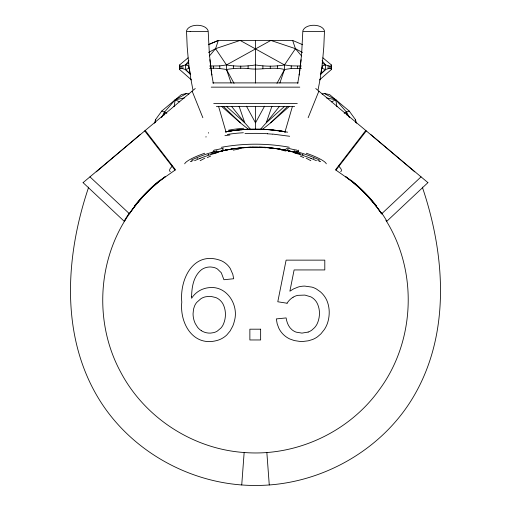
<?xml version="1.0" encoding="UTF-8"?>
<svg xmlns="http://www.w3.org/2000/svg" width="511" height="511" viewBox="0 0 511 511"><rect width="100%" height="100%" fill="white"/><g stroke="black" fill="none" stroke-linecap="round" stroke-linejoin="round"><path stroke-width="0.77" d="M299.925 69.726L299.159 75.015L301.599 54.447L302.819 31.395L324.466 31.395L323.814 46.731L322.447 62.463M155.414 122.538L155.587 119.555L161.776 111.053L181.411 94.58L186.643 93.5L188.955 94.037M241.735 484.926L244.149 452.51C192.768 448.99 144.524 417.583 120.596 371.963C95.263 325.258 97.013 265.496 125.061 220.35L129.149 214M301.113 59.646L300.2 67.541M322.428 62.623L320.148 78.975L318.104 89.712M321.036 73.354L321.789 67.918M164.012 115.135L164.465 112.107L175.216 99.779L186.643 93.5M174.085 106.684L175.216 99.779L184.407 97.946M299.19 74.791L297.702 83.382M186.528 30.871C188.783 23.365 205.799 23.449 208.162 30.871M302.838 30.871C305.201 23.449 322.217 23.365 324.472 30.871M292.452 106.301L284.934 132.17M154.482 123.24L155.587 119.555M88.671 187.122C65.932 254.197 60.132 332.98 97.218 396.191C129.36 451.143 192.059 485.731 255.5 485.45C318.941 485.731 381.64 451.143 413.782 396.191C450.868 332.98 445.068 254.197 422.329 187.122M209.478 55.91L215.559 48.679L218.35 40.426L292.65 40.426L302.691 44.706M271.897 106.301L266.237 122.819L260.099 129.737M279.868 83.025L284.499 69.509L284.499 64.954L295.441 48.679L292.65 40.426M191.516 79.959L179.617 69.509L179.987 68.525L179.617 64.954L188.086 57.832M319.484 79.959L331.383 69.509L331.013 68.525L331.383 64.954L322.914 57.832M294.738 150.962L294.132 152.15M308.146 117.722L318.87 91.124M161.546 117.607L164.465 112.107L166.707 112.925M264.538 106.205L255.5 122.819L246.462 106.205M276.968 83.357L284.499 69.509L291.232 68.525L301.362 68.404M124.422 221.391L124.959 220.247M129.04 214.16L134.649 206.438M365.755 130.465L335.516 169.805L350.853 180.568A151.863 150.834 45.4 0 1 376.339 206.45M335.983 170.086L366.291 130.918M221.946 150.509L221.474 151.026M279.204 106.703L266.237 122.819L284.64 106.294M221.544 151.013L223.045 150.675M179.987 65.887L181.086 66.2L185.41 64.954L188.929 60.732M344.178 113.244L344.612 112.727M262.188 129.596L270.696 122.819L287.278 106.716M320.442 74.504L325.59 69.509L329.914 68.199L331.013 68.525M221.78 150.956L222.649 150.483M386.041 220.247L385.939 220.343C417.934 271.43 415.226 341.163 379.386 389.618C349.141 432.095 296.099 456.706 244.149 452.503M386.616 221.455L427.931 182.631M381.685 213.764L421.051 176.863M320.844 73.769L325.59 69.509L325.59 64.954L322.071 60.732M270.696 122.819L289.137 106.614M96.234 171.856L140.327 134.463M83.127 182.587L195.259 88.505M145.245 130.465L175.484 169.805L160.147 180.568A151.863 150.834 -45.4 0 0 134.661 206.45M209.638 66.008L219.768 65.887L226.501 64.954L270.868 40.426L295.441 48.679L302.455 52.467M190.558 74.504L185.41 69.509L185.41 64.954L188.917 63.057M208.545 52.467L215.559 48.679L240.132 40.426L284.499 64.954L291.232 65.887L301.362 66.008M331.53 101.874L335.784 99.779L346.535 112.107L349.454 117.607M190.629 161.636L190.954 161.482M190.954 161.489L193.094 160.505M344.293 112.925L349.224 111.053L355.413 119.555L356.518 123.24M308.159 332.073L301.969 333.108L296.188 332.156A14.065 14.065 0 0 1 291.998 329.761C288.46 326.861 286.78 322.332 286.109 317.925L276.317 318.909L277.173 323.75L278.77 328.094A22.72 22.72 0 0 0 282.545 333.664A23.857 23.857 0 0 0 285.055 336.014A22.823 22.823 0 0 0 289.903 339.023L294.342 340.569L299.28 341.335A35.923 35.923 0 0 0 303.579 341.393L308.229 340.818L312.483 339.54A23.608 23.608 0 0 0 317.548 336.768L320.889 333.868L324.37 329.493A28.68 28.68 0 0 0 327.628 322.76C329.857 315.645 329.844 307.673 326.963 300.749A24.247 24.247 0 0 0 323.782 295.39L322.978 294.419A26.687 26.687 0 0 0 320.301 291.749L316.36 288.977A22.216 22.216 0 0 0 312.017 287.131L304.741 286.096A23.257 23.257 0 0 0 298.066 287.073L293.461 288.964L289.884 291.2L294.112 269.936L324.798 269.936L324.798 260.137L286.109 260.137L277.786 301.765L287.086 303.234M207.964 154.769L208.501 154.597A2.874 1.916 72.7 0 1 208.245 154.316A2.874 1.955 73.5 0 0 208.475 154.584M210.704 153.907L214.754 152.725M215.214 152.949L215.955 152.719M215.923 152.732L216.734 152.476M179.987 68.525L181.086 68.199L185.41 69.509L188.597 68.525L188.597 65.887L185.41 64.954M216.683 152.495L217.143 152.355M217.514 152.246L218.171 152.054M331.013 65.887L329.914 66.2L325.59 64.954L322.403 65.887L322.403 68.525L325.59 69.509M218.127 152.067L218.791 151.876M218.932 151.837L219.296 151.735M219.276 151.735L220.164 151.492M220.094 151.512L220.42 151.422M220.298 151.454L220.816 151.313M220.701 151.345L221.531 151.128M216.236 152.323L218.536 151.729M221.474 151.141L221.94 151.02M216.977 152.125L217.437 152.003M221.876 151.039L222.355 150.917M222.406 150.905L222.758 150.815M222.668 150.834L223.792 150.509M218.459 151.748L219.245 151.556M222.853 150.79L223.307 150.675M223.435 150.649L223.952 150.521M219.193 151.569L220.503 151.25M221.902 150.93L220.471 151.256M223.875 150.541L224.827 150.317M322.045 94.037L324.357 93.5L329.589 94.58L349.224 111.053M224.872 150.304L225.204 150.228M222.898 150.707L221.231 151.084M225.626 150.132L222.483 150.796M225.555 150.145L226.277 149.985M222.017 150.898L221.678 150.975A1.757 1.68 -53.1 0 0 222.592 150.419M226.264 149.985L225.313 150.202M226.443 149.947L226.89 149.851M226.865 149.857L227.638 149.691M223.441 150.592L233.418 148.79M224.074 150.451L224.406 150.387M224.578 150.349L227.989 149.685M227.005 149.87L227.242 149.825A3.615 3.226 79.3 0 0 228.078 149.525M221.314 147.315C243.721 143.169 266.902 143.15 289.315 147.245M228.379 149.614L229.19 149.474M225.472 131.781L225.9 131.704M225.747 131.729L226.328 131.627M226.028 131.685L228.117 131.327M225.913 131.704L228.436 131.276M229.611 149.397L237.589 148.241M227.191 131.48L232.294 130.707M228.155 131.321L228.762 131.225M228.621 131.25L234.179 130.458M229.094 131.174L229.656 131.084M229.433 131.123L231.515 130.81M224.949 135.677L229.918 134.974M231.272 130.848L233.687 130.522M233.949 148.714L234.849 148.592M209.638 68.404C215.278 67.899 220.937 68.589 226.501 69.509C233.629 68.238 240.892 67.963 248.103 68.525C260.131 70.531 272.427 66.296 284.499 69.509M234.338 148.663L244.769 147.57M215.559 48.679L226.501 64.954C236.088 66.602 245.906 66.494 255.5 64.954C265.094 66.494 274.912 66.602 284.499 64.954M235.213 148.541L236.338 148.394M232.907 130.624L244.756 129.462L244.22 129.494M234.562 130.407L235.015 130.356M236.721 148.35L237.11 148.299M234.83 130.375L236.401 130.19M237.506 148.254L240.413 147.935M236.184 130.216L237.851 130.037M238.254 148.164L238.931 148.088M237.596 130.062L242.431 129.622M239.614 148.018L240.317 147.947M238.841 129.935L239.352 129.883M240.847 147.896L241.601 147.82M241.032 147.877L241.984 147.788M241.837 147.8L243.159 147.692M241.109 129.73L241.55 129.692M242.648 147.73L244.36 147.596M242.45 129.622L243.357 129.551M243.319 129.558L243.824 129.519M244.756 147.57L245.625 147.507M243.773 129.526L244.284 129.487M245.593 147.513L246.066 147.481M244.68 129.468L245.229 129.43M246.008 147.487L247.401 147.404M245.139 129.436L246.181 129.379M246.43 147.462L246.851 147.436M245.599 129.411L247.637 129.302M246.538 129.36L263.21 129.296M247.279 147.411L251.418 147.245M247.726 147.385L249.553 147.302M247.976 129.289L248.461 129.27M249.7 147.302L254.446 147.194M250.831 147.264L252.402 147.219M252.057 147.225L267.151 147.634M252.53 147.219L253.009 147.213M253.488 147.2L255.564 147.187A31.286 6.598 0 0 1 259.384 147.219M190.149 31.395L208.188 31.395L209.401 54.447L211.841 75.015L211.075 69.726M188.553 62.463L187.186 46.731L186.534 31.395L190.124 31.395M212.832 82.897L298.169 82.897M211.222 87.151L299.778 87.151M213.726 103.586L297.274 103.586M216.383 106.563L294.617 106.563M255.404 147.187L255.883 147.187M256.362 147.194L257.793 147.206M258.272 147.213L258.745 147.225M259.218 147.232L262.482 147.347M262.565 129.27L270.913 129.82M263.682 129.321L264.628 129.366M263.861 129.328L265.758 129.43M262.948 147.372L263.829 147.417M267.566 133.716L262.022 133.46A38.006 6.962 0 0 0 256.924 133.371A38.989 7.141 0 0 0 244.98 133.607M265.094 129.392L265.56 129.417M266.02 129.449L269.393 129.685M267.381 129.539L267.828 129.57M266.467 147.583L267.956 147.698M266.972 147.622L270.07 147.883M269.15 129.666L269.578 129.705M267.592 147.666L271.079 147.986M270.006 129.737L270.434 129.775M272.848 134.093L289.648 136.277M268.748 147.762L269.137 147.8M270.178 129.756L271.852 129.909M271.648 129.883L261.575 129.232A35.802 7.48 0 0 0 256.829 129.13A36.766 7.678 0 0 0 245.682 129.379M269.521 147.832L270.172 147.89M271.392 129.864L287.642 132.177M269.929 147.871L270.325 147.909M271.711 129.89L278.572 130.688M272.772 129.998L272.312 129.954L274.266 130.152M270.721 147.947L272.05 148.088M270.811 147.954L271.437 148.018M270.875 147.966L272.069 148.088M271.878 148.069L272.261 148.113M271.935 148.075L273.046 148.196M273.366 148.235L272.631 148.152L274.963 148.433M274.975 130.235L275.819 130.337M272.983 148.196L281.069 149.346L277.166 148.733M273.73 148.279L274.088 148.324M276.643 130.433L277.441 130.535M274.011 148.318L283.222 149.723M277.281 130.516L281.989 131.186M275.129 148.458L276.598 148.65M277.856 130.592L278.412 130.669M278.961 130.739L280.022 130.893M279.23 130.778L280.424 130.95M280.897 131.02L282.328 131.244M281.427 131.097L282.692 131.301M282.449 131.263L283.043 131.353M282.941 131.34L284.065 131.525M283.394 131.41L283.733 131.468M283.892 131.499L284.397 131.583M284.346 131.576L284.787 131.653M284.007 131.519L285.438 131.768M281.51 149.416L286.626 150.419M283.458 149.768L289.22 150.956M283.726 149.819L285.783 150.228M326.593 97.946L335.784 99.779L336.915 106.684M285.502 150.17L286.76 150.419M283.586 149.742L284.723 149.985M287.201 150.509L288.6 150.815M287.495 150.579L290.203 151.186M288.351 150.483L289.993 151.135L289.609 151.045M285.706 150.208L286.128 150.304M290.159 151.173L292.464 151.729M286.792 150.458L287.303 150.585M287.489 150.63L288.332 150.834M288.242 150.815L288.728 150.937M292.88 151.831L293.908 152.093M288.645 150.917L289.124 151.039M289.06 151.02L289.392 151.109M293.723 152.048L294.368 152.214M293.653 152.035L294.885 152.355M289.68 151.186L290.184 151.313M290.088 151.294L290.58 151.422M295.409 152.502L298.794 153.447M290.497 151.403L291.104 151.569M290.963 151.531L291.302 151.62M291.347 151.633L292.829 152.054M298.124 153.249L300.296 153.9L299.076 153.53M293.378 152.214L294.234 152.47M294.202 152.457L294.841 152.655M294.981 152.7L295.786 152.949M302.525 154.584A2.874 1.955 -73.5 0 0 302.774 154.354A2.874 1.916 -72.7 0 1 302.512 154.546L303.036 154.769M161.776 111.053L164.465 112.107M317.906 160.505L320.046 161.489M320.046 161.482L320.371 161.636M175.216 99.779L179.47 101.874M322.083 63.057L325.59 64.954M324.357 93.5L335.784 99.779M221.863 106.614L240.304 122.819L248.812 129.596M315.741 88.505L427.873 182.587M370.673 134.463L414.766 171.856M185.41 69.509L190.156 73.769M226.36 106.294L244.763 122.819L250.901 129.737M89.949 176.863L129.366 213.681M83.069 182.631L124.384 221.455M223.722 106.716L240.304 122.819M295.441 48.679L301.522 55.91M166.388 112.727L166.822 113.244M289.054 150.509L289.245 150.962A1.788 1.705 45.9 0 1 288.376 150.483M231.796 106.703L244.763 122.819L239.103 106.301M144.709 130.918L175.018 170.086M377.156 207.485L381.634 213.681M381.091 212.895L381.366 213.291M381.909 214.083L381.57 213.585A152.853 152.815 45.7 0 0 345.851 176.774M226.501 64.954L226.501 69.509L234.032 83.357M192.13 91.124L202.854 117.722M216.262 150.962L216.76 152.182M226.501 69.509L231.132 83.025M226.066 132.17L218.548 106.301M192.896 89.712L190.852 78.975L188.572 62.623M213.298 83.382L211.81 74.791M346.535 112.107L346.988 115.135M189.211 67.918L189.964 73.354M210.8 67.541L209.887 59.646M266.851 452.51L269.265 484.926M355.413 119.555L355.586 122.538M331.383 64.954L331.383 69.509M329.914 66.2L329.914 68.199M328.1 65.887L328.1 68.525M297.626 66.2L297.626 68.199M291.232 65.887L291.232 68.525M277.486 65.887L277.486 68.525M270.262 66.2L270.262 68.199M262.897 65.887L262.897 68.525M255.5 40.426L255.5 83.031M255.5 106.908L255.5 129.628M248.103 65.887L248.103 68.525M240.738 66.2L240.738 68.199M233.514 65.887L233.514 68.525M219.768 65.887L219.768 68.525M213.374 66.2L213.374 68.199M182.9 65.887L182.9 68.525M181.086 66.2L181.086 68.199M179.617 64.954L179.617 69.509M287.067 303.221A17.866 17.866 0 0 1 293.097 297.23M308.159 332.073A15.362 15.362 0 0 0 311.921 330.055L314.533 327.685A17.585 17.585 0 0 0 317.107 323.948C320.218 317.318 320.371 309.008 316.801 302.525A15.496 15.496 0 0 0 314.182 299.242A14.64 14.64 0 0 0 310.797 296.834L304.901 295.083L297.76 295.352A15.33 15.33 0 0 0 293.09 297.217M201.321 330.694A15.847 15.847 0 0 0 210.628 333.095L213.739 332.616A13.625 13.625 0 0 0 217.252 331.134L220.912 328.056A15.93 15.93 0 0 0 222.866 325.309C226.213 318.743 226.36 310.356 222.898 303.809A15.081 15.081 0 0 0 221.499 301.797A15.502 15.502 0 0 0 219.819 300.059L219.213 299.548A14.065 14.065 0 0 0 215.872 297.581L211.158 296.457A19.808 19.808 0 0 0 208.571 296.399L205.352 296.846A15.189 15.189 0 0 0 201.002 298.648L196.703 302.429A15.605 15.605 0 0 0 194.563 305.961L193.522 309.2L193.056 313.78A22.765 22.765 0 0 0 195.266 323.559L197.521 327.212A15.407 15.407 0 0 0 201.334 330.668M200.159 160.703A43.94 1.629 -27.9 0 1 204.86 158.167M170.297 171.715A43.94 8.451 -18.9 0 1 172.565 166.037M345.813 176.749A152.853 152.853 0 0 1 381.519 213.579M194.519 160.716A43.844 9.549 -18.1 0 1 200.044 158.416M199.827 158.436A44.061 11.638 -17.1 0 1 216.645 152.904M191.344 160.147A44.029 12.769 -16.9 0 1 216.983 150.943M184.695 163.814A28.124 5.161 -16.9 0 1 204.707 153.23M197.565 158.199A26.783 0.383 -24.8 0 1 197.067 158.423M207.23 157.624A28.124 0.664 -23.8 0 1 210.724 156.066M124.531 221.225A9.287 0.562 -55.6 0 1 128.925 213.592M134.323 206.189A151.863 151.262 -43.5 0 1 159.898 180.255M222.624 150.483A1.788 1.705 -45.9 0 1 221.761 150.981M232.275 148.758A39.462 1.59 -9.2 0 1 231.061 148.918M222.528 150.343A3.264 1.693 -80.4 0 1 221.71 150.809M306.14 158.167A43.94 1.629 27.9 0 1 310.841 160.703M338.435 166.037A43.94 8.451 18.9 0 1 340.703 171.715M310.956 158.416A43.844 9.549 18.1 0 1 316.481 160.716M294.355 152.904A44.061 11.638 17.1 0 1 311.173 158.436M294.017 150.943A44.029 12.769 16.9 0 1 319.656 160.147M306.293 153.23A28.124 5.161 16.9 0 1 326.305 163.814M313.933 158.423A26.783 0.383 24.8 0 1 313.435 158.199M300.276 156.066A28.124 0.664 23.8 0 1 303.77 157.624M289.373 150.994A1.757 1.68 53.1 0 1 288.396 150.406M382.075 213.592A9.287 0.562 55.6 0 1 386.469 221.225M351.102 180.255A151.863 151.262 43.5 0 1 376.677 206.189M279.932 148.918A39.462 1.61 9.2 0 1 278.731 148.758M289.29 150.809A3.264 1.693 80.4 0 1 288.472 150.343M226.718 149.493A3.443 2.421 78.8 0 1 225.773 150.272M216.773 152.565A3.66 2.779 76 0 1 213.56 150.323M223.479 148.075A9.92 0.977 -13.7 0 1 214.205 150.106M296.795 150.106A9.92 0.977 13.7 0 1 287.521 148.075M297.44 150.323A3.66 2.779 -76 0 1 294.227 152.565M285.227 150.272A3.443 2.421 -78.8 0 1 284.282 149.493M281.51 150.119A64.06 3.072 8.7 0 1 286.013 151.064M255.557 147.379A32.755 6.496 0.1 0 1 266.142 147.768M242.949 147.615A33.937 6.867 0 0 1 250.76 147.168M212.027 152.565A62.712 4.075 -7.1 0 1 213.649 151.741M233.291 150.138A62.444 2.664 -9.3 0 1 238.912 149.033M243.319 147.794A33.962 6.656 -0.2 0 1 250.92 147.379M259.492 147.047A33.669 6.918 0 0 1 267.279 147.455M298.303 150.145A58.95 6.752 3.5 0 1 297.44 152.24M297.792 153.044A73.565 1.233 12.6 0 1 297.051 152.923M296.252 152.783A73.565 1.233 12.6 0 1 295.665 152.68M264.213 147.289A28.271 3.813 0.2 0 1 270.038 147.736M286.109 148.612A46.629 4.005 2.4 0 1 288.127 149.927M283.758 149.825A3.615 3.226 -79.3 0 1 282.922 149.531M223.78 150.036A48.481 4.133 -2.4 0 1 222.636 148.982M228.564 130.177A41.889 8.566 -0.1 0 1 243.836 128.28M208.418 133.141A61.895 6.854 -3.6 0 1 208.501 132.579M244.878 129.545A36.977 7.569 0 0 1 248.212 129.366M267.4 133.799A42.368 7.167 0.3 0 1 272.625 134.169M227.318 134.47A44.24 7.972 0 0 1 243.351 132.739M205.99 137.114A65.44 6.867 -3 0 1 206.054 136.552M225.6 131.902A3.615 3.226 79.6 0 1 226.232 132.055M284.768 132.055A3.615 3.226 -79.6 0 1 285.406 131.902M191.612 296.795L191.587 298.283C194.531 293.684 199.079 290.139 204.336 288.594A23.391 23.391 0 0 1 209.842 287.604C227.286 285.975 239.071 305.463 234.357 321.132A30.379 30.379 0 0 1 232.665 326.286L230.097 331.019L226.833 334.916A22.644 22.644 0 0 1 222.873 337.956A23.34 23.34 0 0 1 218.357 340.077C193.899 347.908 179.527 324.025 181.795 302.122C179.521 278.527 194.008 250.045 221.352 260.757A20.338 20.338 0 0 1 226.405 264.008A20.268 20.268 0 0 1 230.289 268.582L232.799 274.298L233.706 278.75L223.914 279.728L221.295 272.759L217.437 269.003A12.743 12.743 0 0 0 213.7 267.406L210.915 267.01A16.524 16.524 0 0 0 209.012 267.036A14.902 14.902 0 0 0 201.577 269.636C193.516 276.049 191.721 287.086 191.612 296.795M218.344 40.426L208.322 44.7L218.35 40.426M260.642 329.193L249.866 329.193L249.866 339.962L260.642 339.962L260.642 329.193M165.149 176.774A152.853 152.815 -45.7 0 0 129.449 213.598A152.853 152.853 0 0 1 165.123 176.749"/></g></svg>
